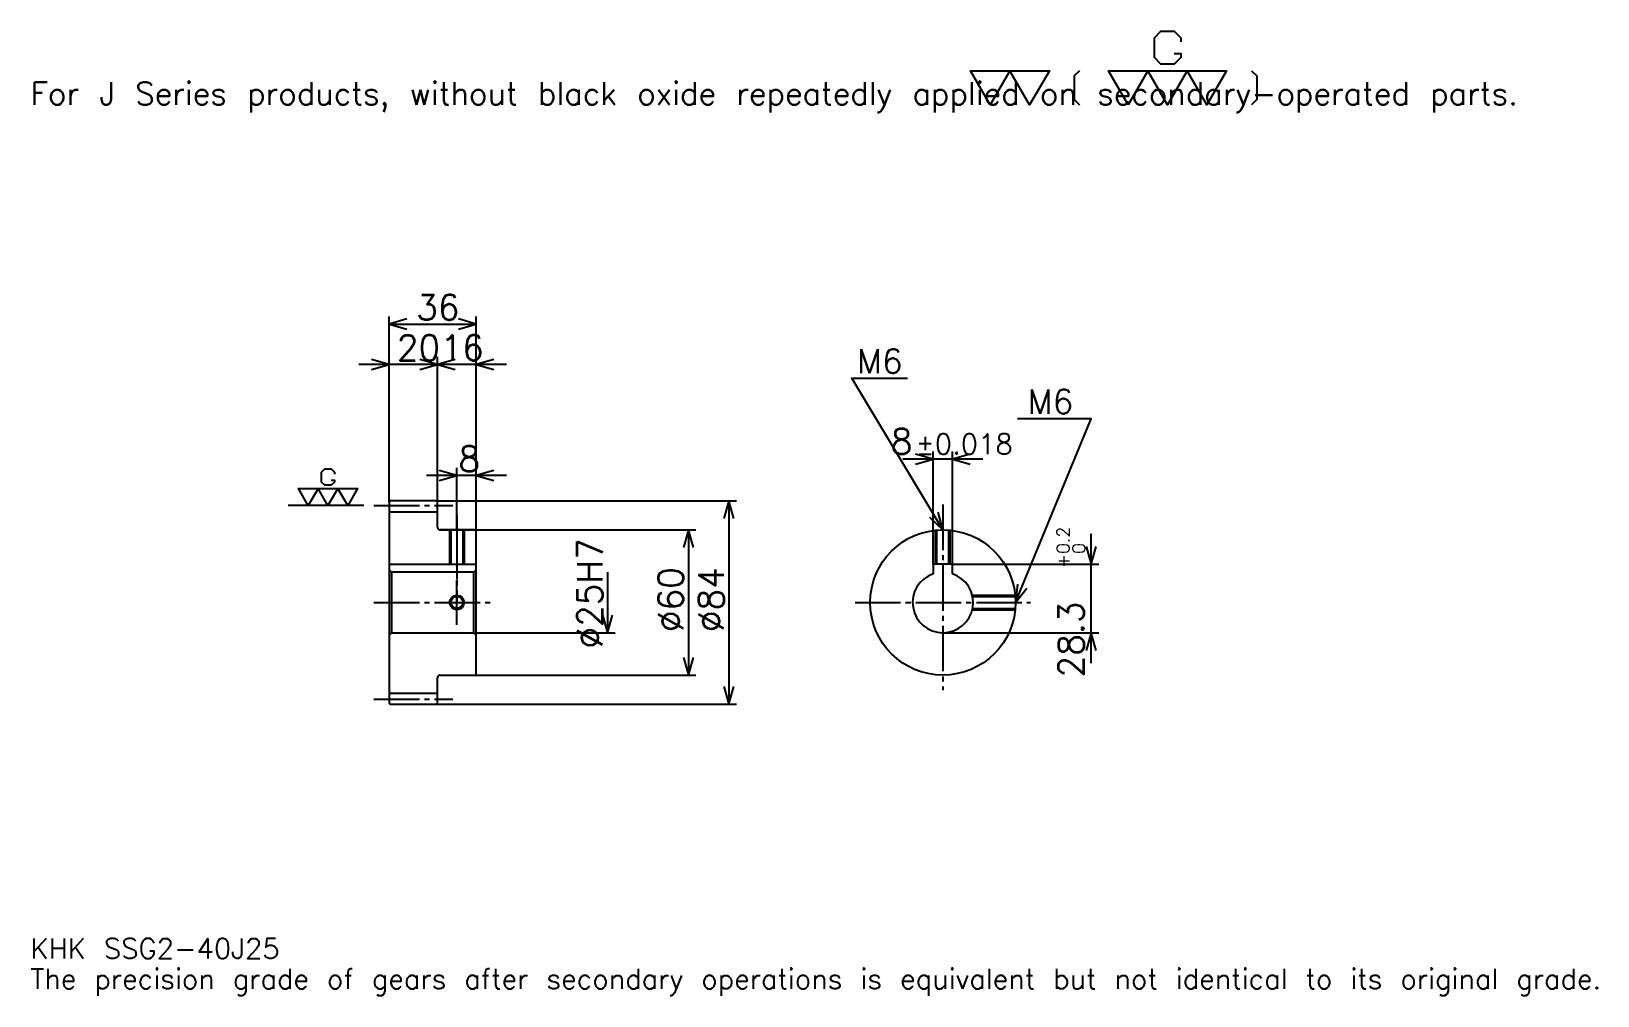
# Model space of a CAD drawing. Extents: x 21 to 668, y 8 to 406.
import ezdxf

# ---------------------------------------------------------------- set-up
doc = ezdxf.new("R2010")
doc.units = 0
doc.linetypes.add('DASHDOT', pattern=[25.04348, 18.782609, -2.086957, 2.086957, -2.086957])
doc.layers.get('0').update_dxf_attribs({"linetype": 'CONTINUOUS'})
doc.layers.add('DASHDOT', color=6, linetype='DASHDOT')
doc.styles.add('KANJI', font='TXT', dxfattribs={"bigfont": 'BIGFONT'})

msp = doc.modelspace()

# ---------------------------------------------------------------- linework, layer by layer
at = {"color": 5}
for p, q in [((169.043472, 212.086945), (169.043472, 288.260864)), ((169.043472, 285.130432), (205.043472, 285.130432)), ((205.043472, 212.086945), (205.043472, 288.260864)), ((201.565216, 268.434753), (156.521729, 268.434753)), ((217.565216, 268.434753), (176.521729, 268.434753)), ((189.043472, 212.086945), (189.043472, 271.565186)), ((414.347839, 229.304337), (381.304321, 229.304337)), ((393.82608, 185.886948), (393.82608, 232.434769)), ((401.82608, 185.886948), (401.82608, 232.434769)), ((217.565216, 222.521729), (184.521729, 222.521729)), ((197.043472, 212.086945), (197.043472, 225.652161)), ((169.043472, 211.586945), (169.043472, 212.086945)), ((188.543472, 212.086945), (205.043472, 212.086945)), ((189.043472, 211.586945), (189.043472, 212.086945)), ((197.043472, 200.086945), (197.043472, 212.086945)), ((197.043472, 200.086945), (197.043472, 212.086945)), ((205.043472, 212.086945), (312.521729, 212.086945)), ((205.043472, 199.586945), (205.043472, 212.086945)), ((309.391296, 212.086945), (309.391296, 128.086945)), ((190.043472, 200.086945), (205.043472, 200.086945)), ((205.043472, 200.086945), (295.82608, 200.086945)), ((292.695648, 200.086945), (292.695648, 140.086945)), ((459.130432, 145.065201), (459.130432, 198.408691)), ((259.304321, 182.586945), (259.304321, 157.586945)), ((401.82608, 185.886948), (462.260864, 185.886948)), ((205.043472, 157.586945), (262.434753, 157.586945)), ((397.82608, 157.586945), (462.260864, 157.586945)), ((190.043472, 140.086945), (205.043472, 140.086945)), ((205.043472, 140.086945), (295.82608, 140.086945)), ((188.543472, 128.086945), (205.043472, 128.086945)), ((205.043472, 128.086945), (312.521729, 128.086945))]:
    msp.add_line(p, q, dxfattribs=at)
at = {"color": 7}
msp.add_line((158.608688, 210.086945), (127.304337, 210.086945), dxfattribs=at)
at = {"color": 4}
for p, q in [((169.043472, 207.586945), (189.043472, 207.586945)), ((169.043472, 185.886948), (205.043472, 185.886948)), ((170.043472, 182.586945), (170.043472, 157.586945)), ((204.043472, 182.586945), (205.043472, 183.586945)), ((204.043472, 157.586945), (205.043472, 156.586945)), ((169.043472, 132.586945), (189.043472, 132.586945))]:
    msp.add_line(p, q, dxfattribs=at)
at = {"color": 7}
for points in [[(493.356506, 396.813904), (496.06955, 396.813904), (496.06955, 395.186066), (493.356506, 392.473022), (487.93042, 392.473022), (485.217377, 395.186066), (485.217377, 403.325195), (487.93042, 406.038239), (493.356506, 406.038239), (496.06955, 403.325195), (496.06955, 401.697388)], [(417.391296, 375.652161), (409.252167, 389.759979), (441.808685, 389.759979), (433.669556, 375.652161), (425.530426, 389.759979), (417.391296, 375.652161)], [(454.288696, 389.759979), (452.118256, 387.589539), (452.118256, 377.822601), (454.288696, 375.652161)], [(474.365204, 375.652161), (466.226074, 389.759979), (515.060852, 389.759979), (506.921753, 375.652161), (498.782593, 389.759979), (490.643463, 375.652161), (482.504333, 389.759979), (474.365204, 375.652161)], [(525.370422, 389.759979), (527.540894, 387.589539), (527.540894, 377.822601), (525.370422, 375.652161)], [(145.147827, 220.667816), (146.504349, 220.667816), (146.504349, 219.853897), (145.147827, 218.497375), (142.434784, 218.497375), (141.078247, 219.853897), (141.078247, 223.923462), (142.434784, 225.279984), (145.147827, 225.279984), (146.504349, 223.923462), (146.504349, 223.109558)], [(135.652161, 210.086945), (131.582611, 217.140854), (156, 217.140854), (151.930435, 210.086945), (147.86087, 217.140854), (143.79129, 210.086945), (139.721741, 217.140854), (135.652161, 210.086945)]]:
    msp.add_lwpolyline(points, dxfattribs=at)
at = {"color": 5}
for points in [[(176.347824, 287.217377), (169.043472, 285.130432), (176.347824, 283.043457)], [(197.73912, 283.043457), (205.043472, 285.130432), (197.73912, 287.217377)], [(161.73912, 266.347809), (169.043472, 268.434753), (161.73912, 270.521729)], [(181.73912, 266.347809), (189.043472, 268.434753), (181.73912, 270.521729)], [(196.347824, 270.521729), (189.043472, 268.434753), (196.347824, 266.347809)], [(212.347824, 270.521729), (205.043472, 268.434753), (212.347824, 266.347809)], [(397.82608, 200.086945), (360.260864, 262.695648), (383.217407, 262.695648)], [(427.826111, 170.086945), (459.130432, 245.999985), (428.660828, 245.999985)], [(386.521729, 227.217377), (393.82608, 229.304337), (386.521729, 231.391296)], [(409.130432, 231.391296), (401.82608, 229.304337), (409.130432, 227.217377)], [(189.73912, 220.434769), (197.043472, 222.521729), (189.73912, 224.608688)], [(212.347824, 224.608688), (205.043472, 222.521729), (212.347824, 220.434769)], [(311.478271, 204.782593), (309.391296, 212.086945), (307.304321, 204.782593)], [(392.278473, 205.276642), (397.82608, 200.086945), (395.857574, 207.424103)], [(294.782593, 192.782593), (292.695648, 200.086945), (290.608704, 192.782593)], [(457.043457, 193.191284), (459.130432, 185.886948), (461.217346, 193.191284)], [(428.681396, 177.635284), (427.826111, 170.086945), (432.5401, 176.044067)], [(257.217377, 164.891296), (259.304321, 157.586945), (261.391296, 164.891296)], [(461.217346, 150.282593), (459.130432, 157.586945), (457.043457, 150.282593)], [(290.608704, 147.391296), (292.695648, 140.086945), (294.782593, 147.391296)], [(307.304321, 135.391296), (309.391296, 128.086945), (311.478271, 135.391296)]]:
    msp.add_lwpolyline(points, dxfattribs=at)
at = {"color": 4}
for points in [[(189.043472, 201.086945), (189.043472, 211.586945), (188.543472, 212.086945), (169.543472, 212.086945), (169.043472, 211.586945), (169.043472, 156.586945)], [(190.043472, 140.086945), (204.543472, 140.086945), (205.043472, 140.586945), (205.043472, 199.586945), (204.543472, 200.086945), (190.043472, 200.086945)], [(194.043472, 200.086945), (194.043472, 185.886948)], [(194.583466, 200.086945), (194.583466, 185.886948)], [(199.503479, 200.086945), (199.503479, 185.886948)], [(200.043472, 200.086945), (200.043472, 185.886948)], [(394.82608, 185.886948), (394.82608, 199.936569)], [(395.366089, 185.886948), (395.366089, 199.985916)], [(400.286072, 185.886948), (400.286072, 199.985916)], [(400.82608, 185.886948), (400.82608, 199.936569)], [(169.043472, 156.586945), (170.043472, 157.586945), (204.043472, 157.586945), (204.043472, 182.586945), (170.043472, 182.586945), (169.043472, 183.586945)], [(401.82608, 181.929657), (401.82608, 185.886948), (393.82608, 185.886948), (393.82608, 181.929657)], [(409.960754, 173.086945), (427.67572, 173.086945)], [(410.081604, 172.546951), (427.725037, 172.546951)], [(409.960754, 167.086945), (427.67572, 167.086945)], [(410.081604, 167.626938), (427.725037, 167.626938)], [(169.043472, 156.586945), (169.043472, 128.586945), (169.543472, 128.086945), (188.543472, 128.086945), (189.043472, 128.586945), (189.043472, 139.086945)]]:
    msp.add_lwpolyline(points, dxfattribs=at)
for centre, radius in [((397.82608, 170.086945), 30), ((197.043472, 170.086945), 2.46)]:
    msp.add_circle(centre, radius, dxfattribs=at)
at = {"color": 7}
msp.add_circle((197.043472, 170.086945), 3, dxfattribs=at)
at = {"color": 4}
for centre, radius, start, end in [((190.043472, 201.086945), 1, 180, 270), ((397.82608, 170.086945), 12.5, 108.662925185, 71.337074815), ((190.043472, 139.086945), 1, 90, 180)]:
    msp.add_arc(centre, radius, start, end, dxfattribs=at)
at = {"layer": 'DASHDOT', "color": 7}
for p, q in [((162.782608, 210.086945), (195.304337, 210.086945)), ((397.82608, 210.521729), (397.82608, 133.82608)), ((197.043472, 200.086945), (197.043472, 170.086945)), ((162.782608, 170.086945), (211.304337, 170.086945)), ((361.565216, 170.086945), (434.086975, 170.086945)), ((162.782608, 130.086945), (195.304337, 130.086945))]:
    msp.add_line(p, q, dxfattribs=at)
for points in [[(197.043472, 206.347809), (197.043472, 179.626068)], [(197.043472, 160.82608), (197.043472, 179.347809)], [(187.782608, 170.086945), (206.304352, 170.086945)]]:
    msp.add_lwpolyline(points, dxfattribs=at)

# ---------------------------------------------------------------- texts
at = {"color": 7, "style": 'KANJI'}
for s, height, p in [('For J Series products, without black oxide repeatedly applied on secondary-operated parts.', 9.391304, (20.869566, 375.652161)), ('36', 10.434783, (180.260864, 286.799988)), ('20', 10.434783, (172.260864, 270.10434)), ('16', 10.434783, (190.260864, 270.10434)), ('M6', 10.017392, (362.347839, 264.782593)), ('M6', 10.017392, (432.834778, 248.086945)), ('8', 10.434783, (376.286621, 231.391296)), ('%%p0.018', 8.347826, (386.615784, 231.391296)), ('8', 10.434783, (197.652161, 224.191284)), ('KHK SSG2-40J25', 8.347826, (20.869566, 22.956522)), ('The precision grade of gears after secondary operations is equivalent but not identical to its original grade.', 8.347826, (20.869566, 10.434783))]:
    msp.add_text(s, height=height, dxfattribs=at).set_placement(p)
for s, height, p in [('0.2', 5.217391, (450.156494, 190.162994)), ('%%c25H7', 10.434783, (257.217377, 151.043472)), ('+', 5.217391, (450.156494, 184.319504)), ('0', 5.217391, (456.626099, 190.162994)), ('%%c60', 10.434783, (290.608704, 157.82608)), ('%%c84', 10.434783, (307.304321, 157.82608)), ('28.3', 10.434783, (456, 139.153641))]:
    msp.add_text(s, height=height, rotation=90, dxfattribs=at).set_placement(p)

doc.saveas('drawing.dxf')
